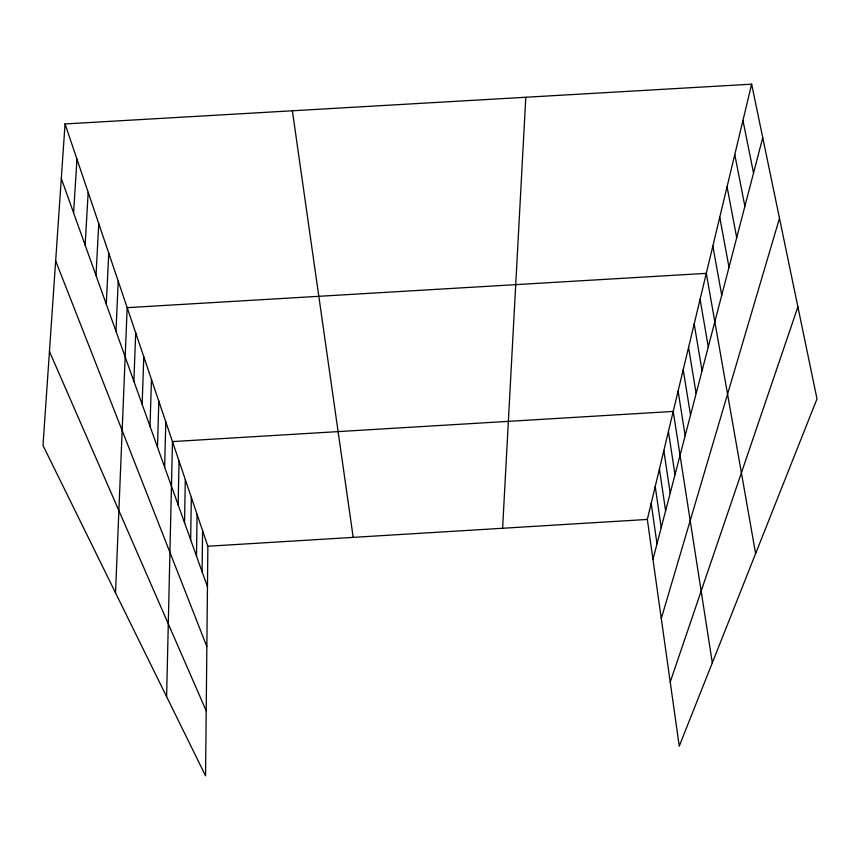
<?xml version="1.0" encoding="UTF-8"?>
<svg xmlns="http://www.w3.org/2000/svg" width="860" height="860" viewBox="0 0 860 860"><rect width="100%" height="100%" fill="white"/><g stroke="black" fill="none" stroke-linecap="round" stroke-linejoin="round"><path stroke-width="1.29" d="M65.048 123.947L207.862 546.24L205.551 775.827L43 445.448L65.048 123.947L751.64 84.172L817 398.857L679.25 746.168L647.333 519.44L751.64 84.172M202.089 571.717L202.584 530.62M196.488 556.087L197.069 514.334M190.651 539.758L191.328 497.327M184.534 522.697L185.319 479.579M178.149 504.841L179.041 461.014M166.614 696.686L172.473 441.588L673.219 411.424L712.306 662.834M164.647 467.13L165.797 421.841M157.509 447.211L158.81 401.168M150.016 426.302L151.478 379.496M142.158 404.34L143.781 356.739M133.881 381.227L135.697 332.831M115.519 592.841L127.183 307.665L706.307 273.351L755.617 553.625M115.982 331.24L118.218 281.156M106.274 304.128L108.758 253.184M96.008 275.458L98.76 223.621M502.606 528.266L525.804 97.255M85.129 245.078L88.182 192.339M73.584 212.828L76.97 159.175M652.955 559.409L762.745 137.643M661.286 618.534L779.493 218.257M670.22 681.98L797.897 306.88M207.862 546.24L647.333 519.44M49.45 351.439L206.206 710.812M55.663 260.892L206.851 646.57M61.307 178.547L207.453 586.713M742.954 120.421L753.532 173.01M734.773 154.564L744.878 206.292M727.055 186.77L736.708 237.65M719.755 217.214L729 267.256M712.854 246.035L721.723 295.249M700.094 299.28L708.274 346.892M694.181 323.93L702.061 370.767M688.559 347.386L696.149 393.471M683.205 369.746L690.526 415.09M678.099 391.063L685.162 435.687M668.413 431.473L675.014 474.688M663.823 450.629L670.198 493.156M659.426 468.947L665.608 510.818M655.223 486.491L661.211 527.717M651.192 503.315L656.997 543.896M292.368 110.779L353.191 537.382"/></g></svg>
